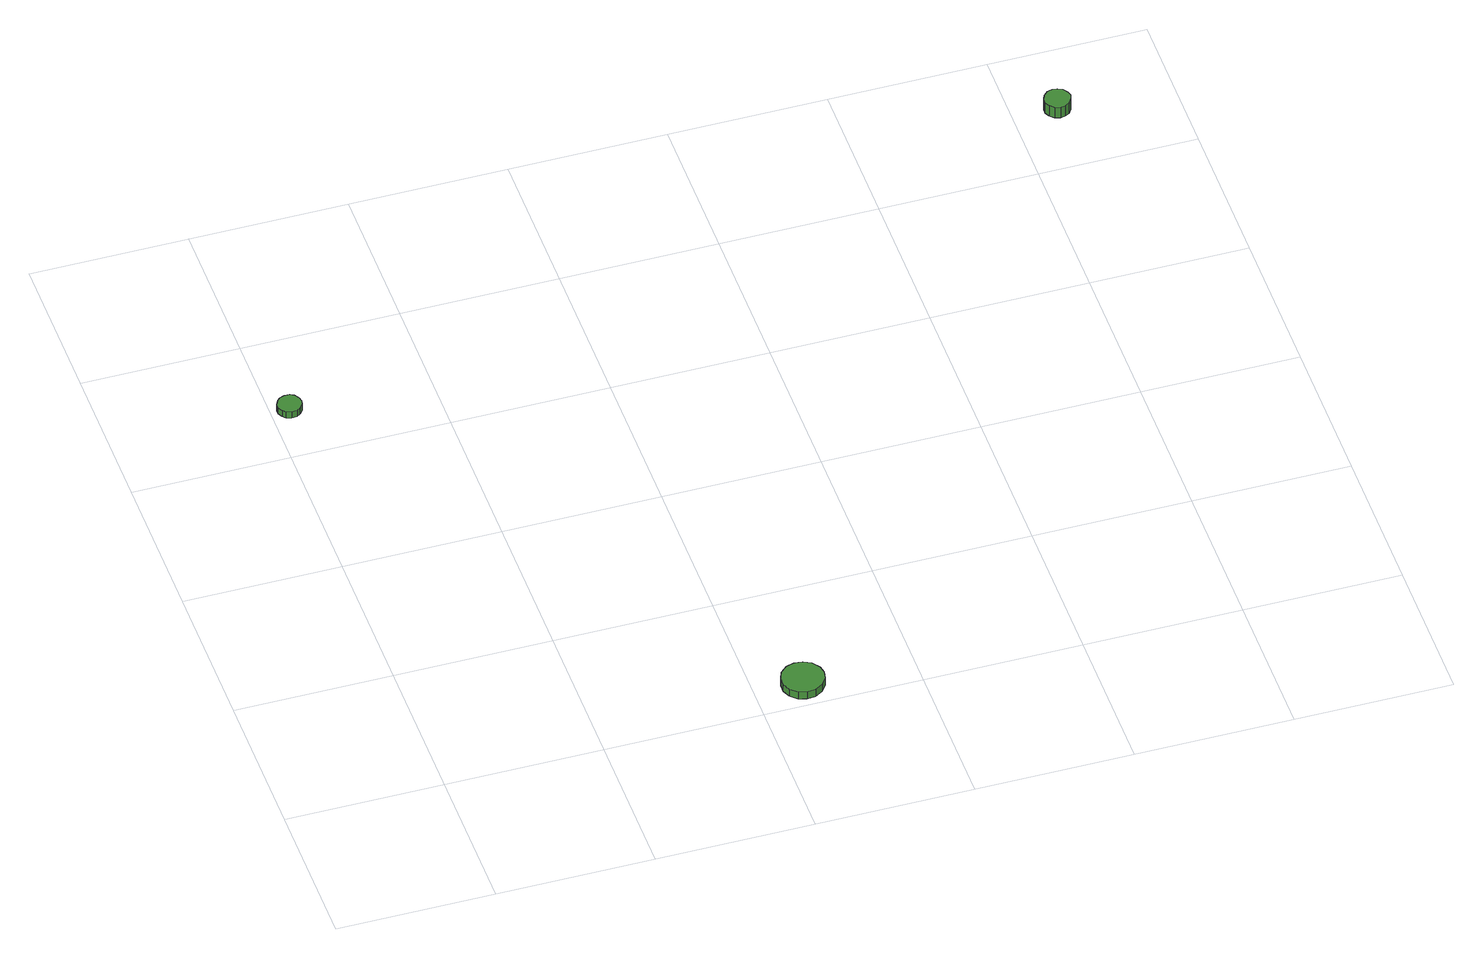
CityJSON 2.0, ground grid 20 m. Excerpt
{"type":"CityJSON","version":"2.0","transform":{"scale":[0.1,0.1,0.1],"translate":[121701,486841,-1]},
"CityObjects":{
"tree1":{"type":"SolitaryVegetationObject","attributes":{"function":"something"},"geometry":[{"type":"MultiSurface","lod":"1","boundaries":[[[0,1,2,3,4,5,6,7,8,9,10,11,12,13,14]],[[15,16,17,18,19,20,21,22,23,24,25,26,27,28,29]],[[0,29,28,1]],[[1,28,27,2]],[[2,27,26,3]],[[3,26,25,4]],[[4,25,24,5]],[[5,24,23,6]],[[6,23,22,7]],[[7,22,21,8]],[[8,21,20,9]],[[9,20,19,10]],[[10,19,18,11]],[[11,18,17,12]],[[12,17,16,13]],[[13,16,15,14]],[[14,15,29,0]]]}]},
"tree2":{"type":"SolitaryVegetationObject","attributes":{"function":"something"},"geometry":[{"type":"MultiSurface","lod":"1","boundaries":[[[30,31,32,33,34,35,36,37,38,39,40,41,42,43,44]],[[45,46,47,48,49,50,51,52,53,54,55,56,57,58,59]],[[30,59,58,31]],[[31,58,57,32]],[[32,57,56,33]],[[33,56,55,34]],[[34,55,54,35]],[[35,54,53,36]],[[36,53,52,37]],[[37,52,51,38]],[[38,51,50,39]],[[39,50,49,40]],[[40,49,48,41]],[[41,48,47,42]],[[42,47,46,43]],[[43,46,45,44]],[[44,45,59,30]]]}]},
"tree3":{"type":"SolitaryVegetationObject","attributes":{"function":"something"},"geometry":[{"type":"MultiSurface","lod":"1","boundaries":[[[60,61,62,63,64,65,66,67,68,69,70,71,72,73,74]],[[75,76,77,78,79,80,81,82,83,84,85,86,87,88,89]],[[60,89,88,61]],[[61,88,87,62]],[[62,87,86,63]],[[63,86,85,64]],[[64,85,84,65]],[[65,84,83,66]],[[66,83,82,67]],[[67,82,81,68]],[[68,81,80,69]],[[69,80,79,70]],[[70,79,78,71]],[[71,78,77,72]],[[72,77,76,73]],[[73,76,75,74]],[[74,75,89,60]]]}]}
},
"vertices":[
[38,678,17],[37,684,17],[33,690,17],[28,693,17],[21,693,17],[15,691,17],[11,687,17],[8,681,17],[8,675,17],[11,669,17],[15,665,17],[21,663,17],[28,664,17],[33,667,17],[37,672,17],[37,672,7],[33,667,7],[28,664,7],[21,663,7],[15,665,7],[11,669,7],[8,675,7],[8,681,7],[11,687,7],[15,691,7],[21,693,7],[28,693,7],[33,690,7],[37,684,7],[38,678,7],
[487,36,18],[485,46,18],[478,56,18],[468,61,18],[457,62,18],[447,59,18],[438,51,18],[434,41,18],[434,30,18],[438,20,18],[447,12,18],[457,9,18],[468,10,18],[478,16,18],[485,25,18],[485,25,7],[478,16,7],[468,10,7],[457,9,7],[447,12,7],[438,20,7],[434,30,7],[434,41,7],[438,51,7],[447,59,7],[457,62,7],[468,61,7],[478,56,7],[485,46,7],[487,36,7],
[1073,902,22],[1071,908,22],[1067,914,22],[1061,917,22],[1055,918,22],[1048,916,22],[1043,911,22],[1040,905,22],[1040,898,22],[1043,892,22],[1048,887,22],[1055,885,22],[1061,886,22],[1067,889,22],[1071,895,22],[1071,895,5],[1067,889,5],[1061,886,5],[1055,885,5],[1048,887,5],[1043,892,5],[1040,898,5],[1040,905,5],[1043,911,5],[1048,916,5],[1055,918,5],[1061,917,5],[1067,914,5],[1071,908,5],[1073,902,5]
]}
